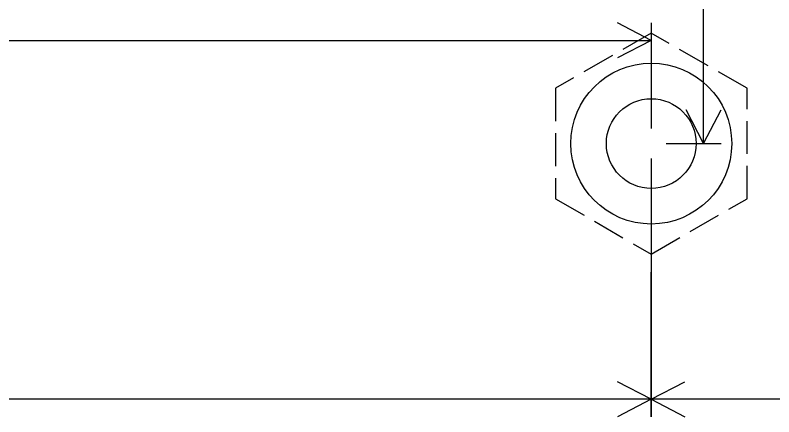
# Model space of a CAD drawing. Header units: millimetres. Extents: x 183 to 663, y -184 to 161.
# Drawn here: x 408.49 to 433.85, y 35.81 to 49.24 of the extents above; entities that cross this region are included whole.
import ezdxf

# ---------------------------------------------------------------- set-up
doc = ezdxf.new("R2010")
doc.units = ezdxf.units.MM
doc.layers.add('User.3', color=254, linetype='CONTINUOUS', true_color=0xb4dbd2)
doc.layers.add('User.4', color=57, linetype='CONTINUOUS', true_color=0x484848)

msp = doc.modelspace()

# ---------------------------------------------------------------- linework, layer by layer
at = {"layer": 'User.3', "linetype": 'CONTINUOUS'}
for p, q in [((431.5, 44.95), (431.5, 61.5)), ((429.75, 48.4), (428.623496, 48.986421)), ((429.75, 48.98642), (429.75, 45.45)), ((429.75, 48.645042), (428.797372, 48.095042)), ((430.351924, 48.297521), (429.75, 48.645042)), ((305.75, 48.4), (429.75, 48.4)), ((429.75, 48.4), (428.623496, 47.813579)), ((431.650962, 47.547521), (430.698334, 48.097521)), ((428.450962, 47.895042), (427.498334, 47.345042)), ((432.95, 46.797521), (431.997372, 47.347521)), ((427.151924, 47.145042), (426.55, 46.797521)), ((426.55, 46.797521), (426.55, 45.697521)), ((432.95, 46.102479), (432.95, 46.797521)), ((431.5, 44.95), (430.913579, 46.076504)), ((431.5, 44.95), (432.086421, 46.076504)), ((432.95, 44.602479), (432.95, 45.702479)), ((426.55, 45.297521), (426.55, 44.197521)), ((430.25, 44.95), (432.08642, 44.95)), ((429.75, 44.45), (429.75, 35.81358)), ((432.95, 43.102479), (432.95, 44.202479)), ((426.55, 43.797521), (426.55, 43.102479)), ((426.55, 43.102479), (427.502628, 42.552479)), ((432.348076, 42.754958), (432.95, 43.102479)), ((427.849038, 42.352479), (428.801666, 41.802479)), ((431.049038, 42.004958), (432.001666, 42.554958)), ((429.148076, 41.602479), (429.75, 41.254958)), ((429.75, 41.254958), (430.702628, 41.804958)), ((429.75, 35.81358), (429.75, 40.65)), ((429.75, 36.4), (428.623496, 36.986421)), ((429.75, 36.4), (430.876504, 36.986421)), ((429.75, 36.4), (293.5, 36.4)), ((429.75, 36.4), (428.623496, 35.813579)), ((519.75, 36.4), (429.75, 36.4)), ((429.75, 36.4), (430.876504, 35.813579))]:
    msp.add_line(p, q, dxfattribs=at)
at = {"layer": 'User.3'}
for radius in [2.69, 1.5]:
    msp.add_circle((429.75, 44.95), radius, dxfattribs=at)
at = {"layer": 'User.4', "linetype": 'CONTINUOUS'}
for p, q in [((429.75, 48.645042), (428.797372, 48.095042)), ((430.351924, 48.297521), (429.75, 48.645042)), ((431.650962, 47.547521), (430.698334, 48.097521)), ((428.450962, 47.895042), (427.498334, 47.345042)), ((432.95, 46.797521), (431.997372, 47.347521)), ((427.151924, 47.145042), (426.55, 46.797521)), ((426.55, 46.797521), (426.55, 45.697521)), ((432.95, 46.102479), (432.95, 46.797521)), ((432.95, 44.602479), (432.95, 45.702479)), ((426.55, 45.297521), (426.55, 44.197521)), ((432.95, 43.102479), (432.95, 44.202479)), ((426.55, 43.797521), (426.55, 43.102479)), ((426.55, 43.102479), (427.502628, 42.552479)), ((432.348076, 42.754958), (432.95, 43.102479)), ((427.849038, 42.352479), (428.801666, 41.802479)), ((431.049038, 42.004958), (432.001666, 42.554958)), ((429.148076, 41.602479), (429.75, 41.254958)), ((429.75, 41.254958), (430.702628, 41.804958))]:
    msp.add_line(p, q, dxfattribs=at)
at = {"layer": 'User.4'}
for radius in [2.69, 1.5]:
    msp.add_circle((429.75, 44.95), radius, dxfattribs=at)

doc.saveas('drawing.dxf')
